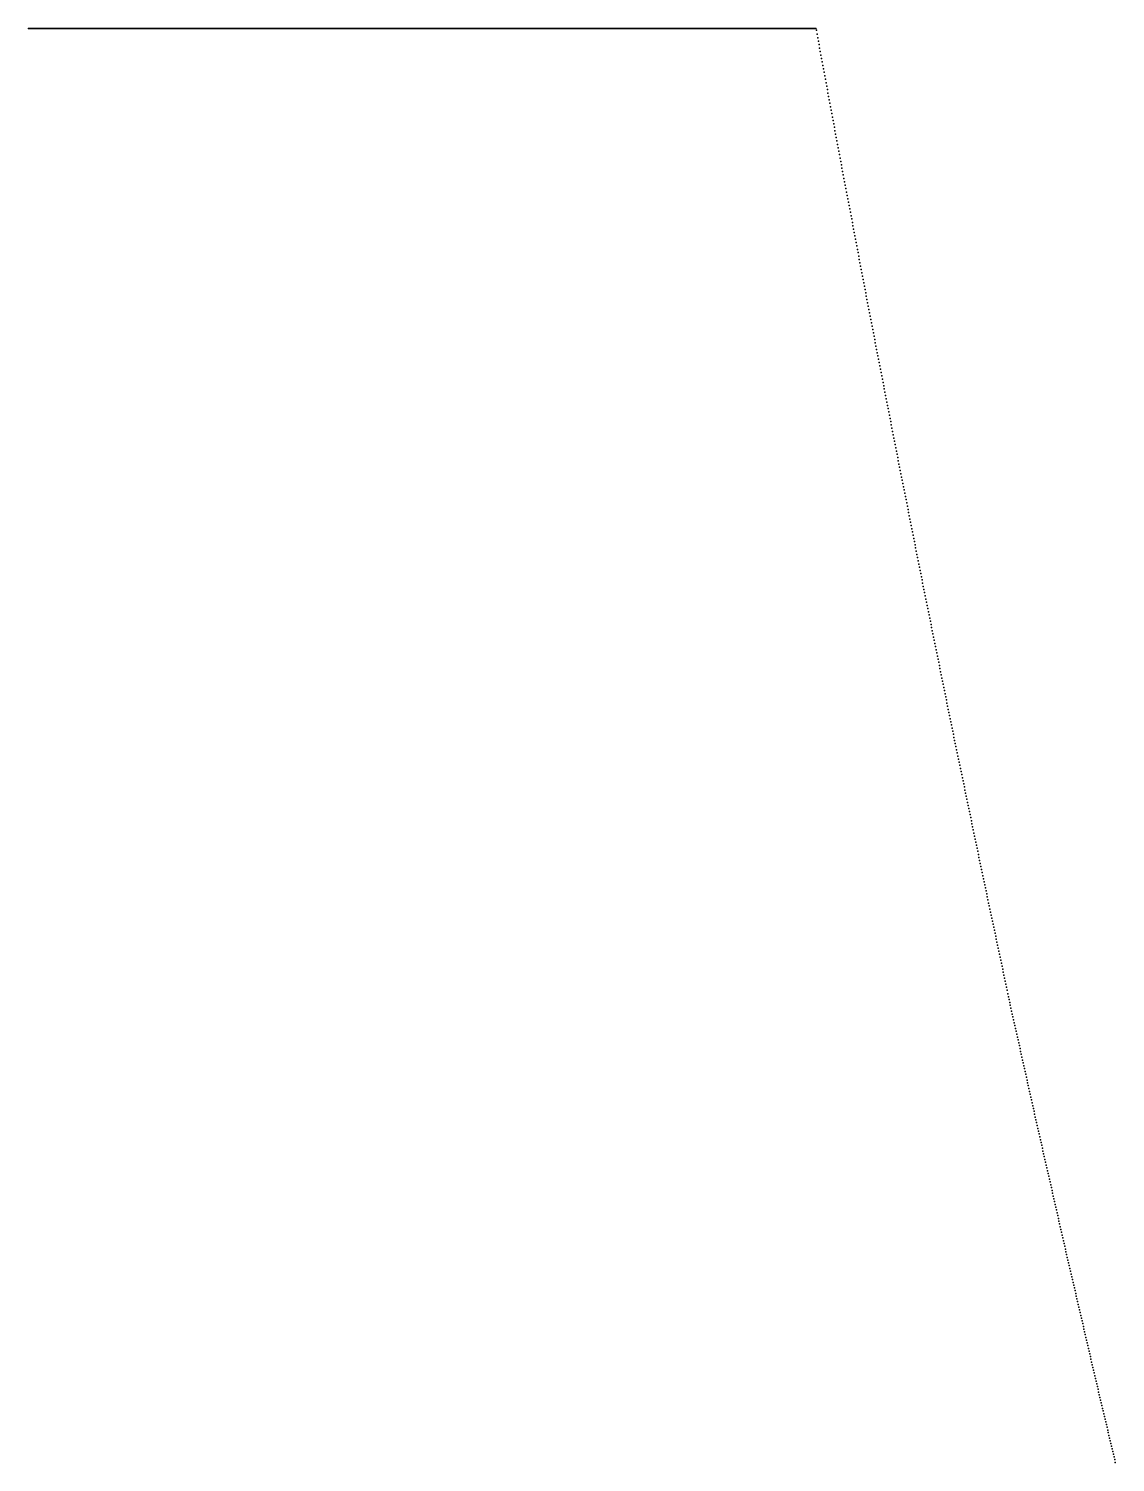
# Model space of a CAD drawing. Header units: metres. Extents: x 0 to 360, y 46 to 216.
# Drawn here: x 234.89 to 244.76, y 85.47 to 98.5 of the extents above; entities that cross this region are included whole.
import ezdxf

# ---------------------------------------------------------------- set-up
doc = ezdxf.new("R2010")
doc.units = ezdxf.units.M

msp = doc.modelspace()

# ---------------------------------------------------------------- linework, layer by layer
for p in [(234.886, 98.497), (234.892, 98.497), (234.898, 98.497), (234.904, 98.497), (234.91, 98.497), (234.915, 98.497), (234.921, 98.497), (234.927, 98.497), (234.933, 98.497), (234.939, 98.497), (234.944, 98.497), (234.95, 98.497), (234.956, 98.497), (234.962, 98.497), (234.968, 98.497), (234.974, 98.497), (234.979, 98.497), (234.985, 98.497), (234.991, 98.497), (234.997, 98.497), (235.003, 98.497), (235.008, 98.497), (235.014, 98.497), (235.02, 98.497), (235.026, 98.497), (235.032, 98.497), (235.038, 98.497), (235.043, 98.497), (235.049, 98.497), (235.055, 98.497), (235.061, 98.497), (235.067, 98.497), (235.072, 98.497), (235.078, 98.497), (235.084, 98.497), (235.09, 98.497), (235.096, 98.497), (235.102, 98.497), (235.107, 98.497), (235.113, 98.497), (235.119, 98.497), (235.125, 98.497), (235.131, 98.497), (235.136, 98.497), (235.142, 98.497), (235.148, 98.497), (235.154, 98.497), (235.16, 98.497), (235.166, 98.497), (235.171, 98.497), (235.177, 98.497), (235.183, 98.497), (235.189, 98.497), (235.195, 98.497), (235.2, 98.497), (235.206, 98.497), (235.212, 98.497), (235.218, 98.497), (235.224, 98.497), (235.229, 98.497), (235.235, 98.497), (235.241, 98.497), (235.247, 98.497), (235.253, 98.497), (235.259, 98.497), (235.264, 98.497), (235.27, 98.497), (235.276, 98.497), (235.282, 98.497), (235.288, 98.497), (235.293, 98.497), (235.299, 98.497), (235.305, 98.497), (235.311, 98.497), (235.317, 98.497), (235.323, 98.497), (235.328, 98.497), (235.334, 98.497), (235.34, 98.497), (235.346, 98.497), (235.352, 98.497), (235.357, 98.497), (235.363, 98.497), (235.369, 98.497), (235.375, 98.497), (235.381, 98.497), (235.387, 98.497), (235.392, 98.497), (235.398, 98.497), (235.404, 98.497), (235.41, 98.497), (235.416, 98.497), (235.421, 98.497), (235.427, 98.497), (235.433, 98.497), (235.439, 98.497), (235.445, 98.497), (235.451, 98.497), (235.456, 98.497), (235.462, 98.497), (235.468, 98.497), (235.474, 98.497), (235.48, 98.497), (235.485, 98.497), (235.491, 98.497), (235.497, 98.497), (235.503, 98.497), (235.509, 98.497), (235.515, 98.497), (235.52, 98.497), (235.526, 98.497), (235.532, 98.497), (235.538, 98.497), (235.544, 98.497), (235.549, 98.497), (235.555, 98.497), (235.561, 98.497), (235.567, 98.497), (235.573, 98.497), (235.578, 98.497), (235.584, 98.497), (235.59, 98.497), (235.596, 98.497), (235.602, 98.497), (235.608, 98.497), (235.613, 98.497), (235.619, 98.497), (235.625, 98.497), (235.631, 98.497), (235.637, 98.497), (235.642, 98.497), (235.648, 98.497), (235.654, 98.497), (235.66, 98.497), (235.666, 98.497), (235.672, 98.497), (235.677, 98.497), (235.683, 98.497), (235.689, 98.497), (235.695, 98.497), (235.701, 98.497), (235.706, 98.497), (235.712, 98.497), (235.718, 98.497), (235.724, 98.497), (235.73, 98.497), (235.736, 98.497), (235.741, 98.497), (235.747, 98.497), (235.753, 98.497), (235.759, 98.497), (235.765, 98.497), (235.77, 98.497), (235.776, 98.497), (235.782, 98.497), (235.788, 98.497), (235.794, 98.497), (235.8, 98.497), (235.805, 98.497), (235.811, 98.497), (235.817, 98.497), (235.823, 98.497), (235.829, 98.497), (235.834, 98.497), (235.84, 98.497), (235.846, 98.497), (235.852, 98.497), (235.858, 98.497), (235.864, 98.497), (235.869, 98.497), (235.875, 98.497), (235.881, 98.497), (235.887, 98.497), (235.893, 98.497), (235.898, 98.497), (235.904, 98.497), (235.91, 98.497), (235.916, 98.497), (235.922, 98.497), (235.927, 98.497), (235.933, 98.497), (235.939, 98.497), (235.945, 98.497), (235.951, 98.497), (235.957, 98.497), (235.962, 98.497), (235.968, 98.497), (235.974, 98.497), (235.98, 98.497), (235.986, 98.497), (235.991, 98.497), (235.997, 98.497), (236.003, 98.497), (236.009, 98.497), (236.015, 98.497), (236.021, 98.497), (236.026, 98.497), (236.032, 98.497), (236.038, 98.497), (236.044, 98.497), (236.05, 98.497), (236.055, 98.497), (236.061, 98.497), (236.067, 98.497), (236.073, 98.497), (236.079, 98.497), (236.085, 98.497), (236.09, 98.497), (236.096, 98.497), (236.102, 98.497), (236.108, 98.497), (236.114, 98.497), (236.119, 98.497), (236.125, 98.497), (236.131, 98.497), (236.137, 98.497), (236.143, 98.497), (236.149, 98.497), (236.154, 98.497), (236.16, 98.497), (236.166, 98.497), (236.172, 98.497), (236.178, 98.497), (236.183, 98.497), (236.189, 98.497), (236.195, 98.497), (236.201, 98.497), (236.207, 98.497), (236.213, 98.497), (236.218, 98.497), (236.224, 98.497), (236.23, 98.497), (236.236, 98.497), (236.242, 98.497), (236.247, 98.497), (236.253, 98.497), (236.259, 98.497), (236.265, 98.497), (236.271, 98.497), (236.277, 98.497), (236.282, 98.497), (236.288, 98.497), (236.294, 98.497), (236.3, 98.497), (236.306, 98.497), (236.311, 98.497), (236.317, 98.497), (236.323, 98.497), (236.329, 98.497), (236.335, 98.497), (236.34, 98.497), (236.346, 98.497), (236.352, 98.497), (236.358, 98.497), (236.364, 98.497), (236.37, 98.497), (236.375, 98.497), (236.381, 98.497), (236.387, 98.497), (236.393, 98.497), (236.399, 98.497), (236.404, 98.497), (236.41, 98.497), (236.416, 98.497), (236.422, 98.497), (236.428, 98.497), (236.434, 98.497), (236.439, 98.497), (236.445, 98.497), (236.451, 98.497), (236.457, 98.497), (236.463, 98.497), (236.468, 98.497), (236.474, 98.497), (236.48, 98.497), (236.486, 98.497), (236.492, 98.497), (236.498, 98.497), (236.503, 98.497), (236.509, 98.497), (236.515, 98.497), (236.521, 98.497), (236.527, 98.497), (236.532, 98.497), (236.538, 98.497), (236.544, 98.497), (236.55, 98.497), (236.556, 98.497), (236.562, 98.497), (236.567, 98.497), (236.573, 98.497), (236.579, 98.497), (236.585, 98.497), (236.591, 98.497), (236.596, 98.497), (236.602, 98.497), (236.608, 98.497), (236.614, 98.497), (236.62, 98.497), (236.626, 98.497), (236.631, 98.497), (236.637, 98.497), (236.643, 98.497), (236.649, 98.497), (236.655, 98.497), (236.66, 98.497), (236.666, 98.497), (236.672, 98.497), (236.678, 98.497), (236.684, 98.497), (236.689, 98.497), (236.695, 98.497), (236.701, 98.497), (236.707, 98.497), (236.713, 98.497), (236.719, 98.497), (236.724, 98.497), (236.73, 98.497), (236.736, 98.497), (236.742, 98.497), (236.748, 98.497), (236.753, 98.497), (236.759, 98.497), (236.765, 98.497), (236.771, 98.497), (236.777, 98.497), (236.783, 98.497), (236.788, 98.497), (236.794, 98.497), (236.8, 98.497), (236.806, 98.497), (236.812, 98.497), (236.817, 98.497), (236.823, 98.497), (236.829, 98.497), (236.835, 98.497), (236.841, 98.497), (236.847, 98.497), (236.852, 98.497), (236.858, 98.497), (236.864, 98.497), (236.87, 98.497), (236.876, 98.497), (236.881, 98.497), (236.887, 98.497), (236.893, 98.497), (236.899, 98.497), (236.905, 98.497), (236.911, 98.497), (236.916, 98.497), (236.922, 98.497), (236.928, 98.497), (236.934, 98.497), (236.94, 98.497), (236.945, 98.497), (236.951, 98.497), (236.957, 98.497), (236.963, 98.497), (236.969, 98.497), (236.975, 98.497), (236.98, 98.497), (236.986, 98.497), (236.992, 98.497), (236.998, 98.497), (237.004, 98.497), (237.009, 98.497), (237.015, 98.497), (237.021, 98.497), (237.027, 98.497), (237.033, 98.497), (237.039, 98.497), (237.044, 98.497), (237.05, 98.497), (237.056, 98.497), (237.062, 98.497), (237.068, 98.497), (237.073, 98.497), (237.079, 98.497), (237.085, 98.497), (237.091, 98.497), (237.097, 98.497), (237.102, 98.497), (237.108, 98.497), (237.114, 98.497), (237.12, 98.497), (237.126, 98.497), (237.132, 98.497), (237.137, 98.497), (237.143, 98.497), (237.149, 98.497), (237.155, 98.497), (237.161, 98.497), (237.166, 98.497), (237.172, 98.497), (237.178, 98.497), (237.184, 98.497), (237.19, 98.497), (237.196, 98.497), (237.201, 98.497), (237.207, 98.497), (237.213, 98.497), (237.219, 98.497), (237.225, 98.497), (237.23, 98.497), (237.236, 98.497), (237.242, 98.497), (237.248, 98.497), (237.254, 98.497), (237.26, 98.497), (237.265, 98.497), (237.271, 98.497), (237.277, 98.497), (237.283, 98.497), (237.289, 98.497), (237.294, 98.497), (237.3, 98.497), (237.306, 98.497), (237.312, 98.497), (237.318, 98.497), (237.324, 98.497), (237.329, 98.497), (237.335, 98.497), (237.341, 98.497), (237.347, 98.497), (237.353, 98.497), (237.358, 98.497), (237.364, 98.497), (237.37, 98.497), (237.376, 98.497), (237.382, 98.497), (237.388, 98.497), (237.393, 98.497), (237.399, 98.497), (237.405, 98.497), (237.411, 98.497), (237.417, 98.497), (237.422, 98.497), (237.428, 98.497), (237.434, 98.497), (237.44, 98.497), (237.446, 98.497), (237.451, 98.497), (237.457, 98.497), (237.463, 98.497), (237.469, 98.497), (237.475, 98.497), (237.481, 98.497), (237.486, 98.497), (237.492, 98.497), (237.498, 98.497), (237.504, 98.497), (237.51, 98.497), (237.515, 98.497), (237.521, 98.497), (237.527, 98.497), (237.533, 98.497), (237.539, 98.497), (237.545, 98.497), (237.55, 98.497), (237.556, 98.497), (237.562, 98.497), (237.568, 98.497), (237.574, 98.497), (237.579, 98.497), (237.585, 98.497), (237.591, 98.497), (237.597, 98.497), (237.603, 98.497), (237.609, 98.497), (237.614, 98.497), (237.62, 98.497), (237.626, 98.497), (237.632, 98.497), (237.638, 98.497), (237.643, 98.497), (237.649, 98.497), (237.655, 98.497), (237.661, 98.497), (237.667, 98.497), (237.673, 98.497), (237.678, 98.497), (237.684, 98.497), (237.69, 98.497), (237.696, 98.497), (237.702, 98.497), (237.707, 98.497), (237.713, 98.497), (237.719, 98.497), (237.725, 98.497), (237.731, 98.497), (237.737, 98.497), (237.742, 98.497), (237.748, 98.497), (237.754, 98.497), (237.76, 98.497), (237.766, 98.497), (237.771, 98.497), (237.777, 98.497), (237.783, 98.497), (237.789, 98.497), (237.795, 98.497), (237.8, 98.497), (237.806, 98.497), (237.812, 98.497), (237.818, 98.497), (237.824, 98.497), (237.83, 98.497), (237.835, 98.497), (237.841, 98.497), (237.847, 98.497), (237.853, 98.497), (237.859, 98.497), (237.864, 98.497), (237.87, 98.497), (237.876, 98.497), (237.882, 98.497), (237.888, 98.497), (237.894, 98.497), (237.899, 98.497), (237.905, 98.497), (237.911, 98.497), (237.917, 98.497), (237.923, 98.497), (237.928, 98.497), (237.934, 98.497), (237.94, 98.497), (237.946, 98.497), (237.952, 98.497), (237.958, 98.497), (237.963, 98.497), (237.969, 98.497), (237.975, 98.497), (237.981, 98.497), (237.987, 98.497), (237.992, 98.497), (237.998, 98.497), (238.004, 98.497), (238.01, 98.497), (238.016, 98.497), (238.022, 98.497), (238.027, 98.497), (238.033, 98.497), (238.039, 98.497), (238.045, 98.497), (238.051, 98.497), (238.056, 98.497), (238.062, 98.497), (238.068, 98.497), (238.074, 98.497), (238.08, 98.497), (238.086, 98.497), (238.091, 98.497), (238.097, 98.497), (238.103, 98.497), (238.109, 98.497), (238.115, 98.497), (238.12, 98.497), (238.126, 98.497), (238.132, 98.497), (238.138, 98.497), (238.144, 98.497), (238.15, 98.497), (238.155, 98.497), (238.161, 98.497), (238.167, 98.497), (238.173, 98.497), (238.179, 98.497), (238.184, 98.497), (238.19, 98.497), (238.196, 98.497), (238.202, 98.497), (238.208, 98.497), (238.213, 98.497), (238.219, 98.497), (238.225, 98.497), (238.231, 98.497), (238.237, 98.497), (238.243, 98.497), (238.248, 98.497), (238.254, 98.497), (238.26, 98.497), (238.266, 98.497), (238.272, 98.497), (238.277, 98.497), (238.283, 98.497), (238.289, 98.497), (238.295, 98.497), (238.301, 98.497), (238.307, 98.497), (238.312, 98.497), (238.318, 98.497), (238.324, 98.497), (238.33, 98.497), (238.336, 98.497), (238.341, 98.497), (238.347, 98.497), (238.353, 98.497), (238.359, 98.497), (238.365, 98.497), (238.371, 98.497), (238.376, 98.497), (238.382, 98.497), (238.388, 98.497), (238.394, 98.497), (238.4, 98.497), (238.405, 98.497), (238.411, 98.497), (238.417, 98.497), (238.423, 98.497), (238.429, 98.497), (238.435, 98.497), (238.44, 98.497), (238.446, 98.497), (238.452, 98.497), (238.458, 98.497), (238.464, 98.497), (238.469, 98.497), (238.475, 98.497), (238.481, 98.497), (238.487, 98.497), (238.493, 98.497), (238.499, 98.497), (238.504, 98.497), (238.51, 98.497), (238.516, 98.497), (238.522, 98.497), (238.528, 98.497), (238.533, 98.497), (238.539, 98.497), (238.545, 98.497), (238.551, 98.497), (238.557, 98.497), (238.562, 98.497), (238.568, 98.497), (238.574, 98.497), (238.58, 98.497), (238.586, 98.497), (238.592, 98.497), (238.597, 98.497), (238.603, 98.497), (238.609, 98.497), (238.615, 98.497), (238.621, 98.497), (238.626, 98.497), (238.632, 98.497), (238.638, 98.497), (238.644, 98.497), (238.65, 98.497), (238.656, 98.497), (238.661, 98.497), (238.667, 98.497), (238.673, 98.497), (238.679, 98.497), (238.685, 98.497), (238.69, 98.497), (238.696, 98.497), (238.702, 98.497), (238.708, 98.497), (238.714, 98.497), (238.72, 98.497), (238.725, 98.497), (238.731, 98.497), (238.737, 98.497), (238.743, 98.497), (238.749, 98.497), (238.754, 98.497), (238.76, 98.497), (238.766, 98.497), (238.772, 98.497), (238.778, 98.497), (238.784, 98.497), (238.789, 98.497), (238.795, 98.497), (238.801, 98.497), (238.807, 98.497), (238.813, 98.497), (238.818, 98.497), (238.824, 98.497), (238.83, 98.497), (238.836, 98.497), (238.842, 98.497), (238.848, 98.497), (238.853, 98.497), (238.859, 98.497), (238.865, 98.497), (238.871, 98.497), (238.877, 98.497), (238.882, 98.497), (238.888, 98.497), (238.894, 98.497), (238.9, 98.497), (238.906, 98.497), (238.912, 98.497), (238.917, 98.497), (238.923, 98.497), (238.929, 98.497), (238.935, 98.497), (238.941, 98.497), (238.946, 98.497), (238.952, 98.497), (238.958, 98.497), (238.964, 98.497), (238.97, 98.497), (238.975, 98.497), (238.981, 98.497), (238.987, 98.497), (238.993, 98.497), (238.999, 98.497), (239.005, 98.497), (239.01, 98.497), (239.016, 98.497), (239.022, 98.497), (239.028, 98.497), (239.034, 98.497), (239.039, 98.497), (239.045, 98.497), (239.051, 98.497), (239.057, 98.497), (239.063, 98.497), (239.069, 98.497), (239.074, 98.497), (239.08, 98.497), (239.086, 98.497), (239.092, 98.497), (239.098, 98.497), (239.103, 98.497), (239.109, 98.497), (239.115, 98.497), (239.121, 98.497), (239.127, 98.497), (239.133, 98.497), (239.138, 98.497), (239.144, 98.497), (239.15, 98.497), (239.156, 98.497), (239.162, 98.497), (239.167, 98.497), (239.173, 98.497), (239.179, 98.497), (239.185, 98.497), (239.191, 98.497), (239.197, 98.497), (239.202, 98.497), (239.208, 98.497), (239.214, 98.497), (239.22, 98.497), (239.226, 98.497), (239.231, 98.497), (239.237, 98.497), (239.243, 98.497), (239.249, 98.497), (239.255, 98.497), (239.261, 98.497), (239.266, 98.497), (239.272, 98.497), (239.278, 98.497), (239.284, 98.497), (239.29, 98.497), (239.295, 98.497), (239.301, 98.497), (239.307, 98.497), (239.313, 98.497), (239.319, 98.497), (239.324, 98.497), (239.33, 98.497), (239.336, 98.497), (239.342, 98.497), (239.348, 98.497), (239.354, 98.497), (239.359, 98.497), (239.365, 98.497), (239.371, 98.497), (239.377, 98.497), (239.383, 98.497), (239.388, 98.497), (239.394, 98.497), (239.4, 98.497), (239.406, 98.497), (239.412, 98.497), (239.418, 98.497), (239.423, 98.497), (239.429, 98.497), (239.435, 98.497), (239.441, 98.497), (239.447, 98.497), (239.452, 98.497), (239.458, 98.497), (239.464, 98.497), (239.47, 98.497), (239.476, 98.497), (239.482, 98.497), (239.487, 98.497), (239.493, 98.497), (239.499, 98.497), (239.505, 98.497), (239.511, 98.497), (239.516, 98.497), (239.522, 98.497), (239.528, 98.497), (239.534, 98.497), (239.54, 98.497), (239.546, 98.497), (239.551, 98.497), (239.557, 98.497), (239.563, 98.497), (239.569, 98.497), (239.575, 98.497), (239.58, 98.497), (239.586, 98.497), (239.592, 98.497), (239.598, 98.497), (239.604, 98.497), (239.61, 98.497), (239.615, 98.497), (239.621, 98.497), (239.627, 98.497), (239.633, 98.497), (239.639, 98.497), (239.644, 98.497), (239.65, 98.497), (239.656, 98.497), (239.662, 98.497), (239.668, 98.497), (239.673, 98.497), (239.679, 98.497), (239.685, 98.497), (239.691, 98.497), (239.697, 98.497), (239.703, 98.497), (239.708, 98.497), (239.714, 98.497), (239.72, 98.497), (239.726, 98.497), (239.732, 98.497), (239.737, 98.497), (239.743, 98.497), (239.749, 98.497), (239.755, 98.497), (239.761, 98.497), (239.767, 98.497), (239.772, 98.497), (239.778, 98.497), (239.784, 98.497), (239.79, 98.497), (239.796, 98.497), (239.801, 98.497), (239.807, 98.497), (239.813, 98.497), (239.819, 98.497), (239.825, 98.497), (239.831, 98.497), (239.836, 98.497), (239.842, 98.497), (239.848, 98.497), (239.854, 98.497), (239.86, 98.497), (239.865, 98.497), (239.871, 98.497), (239.877, 98.497), (239.883, 98.497), (239.889, 98.497), (239.895, 98.497), (239.9, 98.497), (239.906, 98.497), (239.912, 98.497), (239.918, 98.497), (239.924, 98.497), (239.929, 98.497), (239.935, 98.497), (239.941, 98.497), (239.947, 98.497), (239.953, 98.497), (239.959, 98.497), (239.964, 98.497), (239.97, 98.497), (239.976, 98.497), (239.982, 98.497), (239.988, 98.497), (239.993, 98.497), (239.999, 98.497), (240.005, 98.497), (240.011, 98.497), (240.017, 98.497), (240.023, 98.497), (240.028, 98.497), (240.034, 98.497), (240.04, 98.497), (240.046, 98.497), (240.052, 98.497), (240.057, 98.497), (240.063, 98.497), (240.069, 98.497), (240.075, 98.497), (240.081, 98.497), (240.086, 98.497), (240.092, 98.497), (240.098, 98.497), (240.104, 98.497), (240.11, 98.497), (240.116, 98.497), (240.121, 98.497), (240.127, 98.497), (240.133, 98.497), (240.139, 98.497), (240.145, 98.497), (240.15, 98.497), (240.156, 98.497), (240.162, 98.497), (240.168, 98.497), (240.174, 98.497), (240.18, 98.497), (240.185, 98.497), (240.191, 98.497), (240.197, 98.497), (240.203, 98.497), (240.209, 98.497), (240.214, 98.497), (240.22, 98.497), (240.226, 98.497), (240.232, 98.497), (240.238, 98.497), (240.244, 98.497), (240.249, 98.497), (240.255, 98.497), (240.261, 98.497), (240.267, 98.497), (240.273, 98.497), (240.278, 98.497), (240.284, 98.497), (240.29, 98.497), (240.296, 98.497), (240.302, 98.497), (240.308, 98.497), (240.313, 98.497), (240.319, 98.497), (240.325, 98.497), (240.331, 98.497), (240.337, 98.497), (240.342, 98.497), (240.348, 98.497), (240.354, 98.497), (240.36, 98.497), (240.366, 98.497), (240.372, 98.497), (240.377, 98.497), (240.383, 98.497), (240.389, 98.497), (240.395, 98.497), (240.401, 98.497), (240.406, 98.497), (240.412, 98.497), (240.418, 98.497), (240.424, 98.497), (240.43, 98.497), (240.435, 98.497), (240.441, 98.497), (240.447, 98.497), (240.453, 98.497), (240.459, 98.497), (240.465, 98.497), (240.47, 98.497), (240.476, 98.497), (240.482, 98.497), (240.488, 98.497), (240.494, 98.497), (240.499, 98.497), (240.505, 98.497), (240.511, 98.497), (240.517, 98.497), (240.523, 98.497), (240.529, 98.497), (240.534, 98.497), (240.54, 98.497), (240.546, 98.497), (240.552, 98.497), (240.558, 98.497), (240.563, 98.497), (240.569, 98.497), (240.575, 98.497), (240.581, 98.497), (240.587, 98.497), (240.593, 98.497), (240.598, 98.497), (240.604, 98.497), (240.61, 98.497), (240.616, 98.497), (240.622, 98.497), (240.627, 98.497), (240.633, 98.497), (240.639, 98.497), (240.645, 98.497), (240.651, 98.497), (240.657, 98.497), (240.662, 98.497), (240.668, 98.497), (240.674, 98.497), (240.68, 98.497), (240.686, 98.497), (240.691, 98.497), (240.697, 98.497), (240.703, 98.497), (240.709, 98.497), (240.715, 98.497), (240.721, 98.497), (240.726, 98.497), (240.732, 98.497), (240.738, 98.497), (240.744, 98.497), (240.75, 98.497), (240.755, 98.497), (240.761, 98.497), (240.767, 98.497), (240.773, 98.497), (240.779, 98.497), (240.785, 98.497), (240.79, 98.497), (240.796, 98.497), (240.802, 98.497), (240.808, 98.497), (240.814, 98.497), (240.819, 98.497), (240.825, 98.497), (240.831, 98.497), (240.837, 98.497), (240.843, 98.497), (240.848, 98.497), (240.854, 98.497), (240.86, 98.497), (240.866, 98.497), (240.872, 98.497), (240.878, 98.497), (240.883, 98.497), (240.889, 98.497), (240.895, 98.497), (240.901, 98.497), (240.907, 98.497), (240.912, 98.497), (240.918, 98.497), (240.924, 98.497), (240.93, 98.497), (240.936, 98.497), (240.942, 98.497), (240.947, 98.497), (240.953, 98.497), (240.959, 98.497), (240.965, 98.497), (240.971, 98.497), (240.976, 98.497), (240.982, 98.497), (240.988, 98.497), (240.994, 98.497), (241, 98.497), (241.006, 98.497), (241.011, 98.497), (241.017, 98.497), (241.023, 98.497), (241.029, 98.497), (241.035, 98.497), (241.04, 98.497), (241.046, 98.497), (241.052, 98.497), (241.058, 98.497), (241.064, 98.497), (241.07, 98.497), (241.075, 98.497), (241.081, 98.497), (241.087, 98.497), (241.093, 98.497), (241.099, 98.497), (241.104, 98.497), (241.11, 98.497), (241.116, 98.497), (241.122, 98.497), (241.128, 98.497), (241.134, 98.497), (241.139, 98.497), (241.145, 98.497), (241.151, 98.497), (241.157, 98.497), (241.163, 98.497), (241.168, 98.497), (241.174, 98.497), (241.18, 98.497), (241.186, 98.497), (241.192, 98.497), (241.197, 98.497), (241.203, 98.497), (241.209, 98.497), (241.215, 98.497), (241.221, 98.497), (241.227, 98.497), (241.232, 98.497), (241.238, 98.497), (241.244, 98.497), (241.25, 98.497), (241.256, 98.497), (241.261, 98.497), (241.267, 98.497), (241.273, 98.497), (241.279, 98.497), (241.285, 98.497), (241.291, 98.497), (241.296, 98.497), (241.302, 98.497), (241.308, 98.497), (241.314, 98.497), (241.32, 98.497), (241.325, 98.497), (241.331, 98.497), (241.337, 98.497), (241.343, 98.497), (241.349, 98.497), (241.355, 98.497), (241.36, 98.497), (241.366, 98.497), (241.372, 98.497), (241.378, 98.497), (241.384, 98.497), (241.389, 98.497), (241.395, 98.497), (241.401, 98.497), (241.407, 98.497), (241.413, 98.497), (241.419, 98.497), (241.424, 98.497), (241.43, 98.497), (241.436, 98.497), (241.442, 98.497), (241.448, 98.497), (241.453, 98.497), (241.459, 98.497), (241.465, 98.497), (241.471, 98.497), (241.477, 98.497), (241.483, 98.497), (241.488, 98.497), (241.494, 98.497), (241.5, 98.497), (241.506, 98.497), (241.512, 98.497), (241.517, 98.497), (241.523, 98.497), (241.529, 98.497), (241.535, 98.497), (241.541, 98.497), (241.546, 98.497), (241.552, 98.497), (241.558, 98.497), (241.564, 98.497), (241.57, 98.497), (241.576, 98.497), (241.581, 98.497), (241.587, 98.497), (241.593, 98.497), (241.599, 98.497), (241.605, 98.497), (241.61, 98.497), (241.616, 98.497), (241.622, 98.497), (241.628, 98.497), (241.634, 98.497), (241.64, 98.497), (241.645, 98.497), (241.651, 98.497), (241.657, 98.497), (241.663, 98.497), (241.669, 98.497), (241.674, 98.497), (241.68, 98.497), (241.686, 98.497), (241.692, 98.497), (241.698, 98.497), (241.704, 98.497), (241.709, 98.497), (241.715, 98.497), (241.721, 98.497), (241.727, 98.497), (241.733, 98.497), (241.738, 98.497), (241.744, 98.497), (241.75, 98.497), (241.756, 98.497), (241.762, 98.497), (241.768, 98.497), (241.773, 98.497), (241.779, 98.497), (241.785, 98.497), (241.791, 98.497), (241.797, 98.497), (241.802, 98.497), (241.808, 98.497), (241.814, 98.497), (241.82, 98.497), (241.826, 98.497), (241.832, 98.497), (241.837, 98.497), (241.843, 98.497), (241.849, 98.497), (241.855, 98.497), (241.861, 98.497), (241.866, 98.497), (241.872, 98.497), (241.878, 98.497), (241.884, 98.497), (241.89, 98.497), (241.896, 98.497), (241.901, 98.497), (241.907, 98.497), (241.913, 98.497), (241.919, 98.497), (241.925, 98.497), (241.93, 98.497), (241.936, 98.497), (241.942, 98.497), (241.948, 98.497), (241.954, 98.497), (241.959, 98.497), (241.965, 98.497), (241.971, 98.497), (241.977, 98.497), (241.983, 98.497), (241.989, 98.497), (241.994, 98.497), (242, 98.497), (242.006, 98.497), (242.012, 98.497), (242.018, 98.497), (242.023, 98.497), (242.029, 98.497), (242.035, 98.497), (242.041, 98.497), (242.047, 98.482), (242.053, 98.446), (242.058, 98.415), (242.064, 98.383), (242.07, 98.352), (242.076, 98.32), (242.082, 98.289), (242.087, 98.257), (242.093, 98.226), (242.099, 98.195), (242.105, 98.163), (242.111, 98.132), (242.117, 98.1), (242.122, 98.069), (242.128, 98.038), (242.134, 98.006), (242.14, 97.975), (242.146, 97.944), (242.151, 97.912), (242.157, 97.881), (242.163, 97.85), (242.169, 97.819), (242.175, 97.787), (242.181, 97.756), (242.186, 97.725), (242.192, 97.694), (242.198, 97.663), (242.204, 97.632), (242.21, 97.601), (242.215, 97.569), (242.221, 97.538), (242.227, 97.507), (242.233, 97.476), (242.239, 97.445), (242.245, 97.414), (242.25, 97.383), (242.256, 97.352), (242.262, 97.321), (242.268, 97.29), (242.274, 97.259), (242.279, 97.228), (242.285, 97.198), (242.291, 97.167), (242.297, 97.136), (242.303, 97.105), (242.309, 97.074), (242.314, 97.043), (242.32, 97.012), (242.326, 96.982), (242.332, 96.951), (242.338, 96.92), (242.343, 96.889), (242.349, 96.859), (242.355, 96.828), (242.361, 96.797), (242.367, 96.767), (242.373, 96.736), (242.378, 96.705), (242.384, 96.675), (242.39, 96.644), (242.396, 96.613), (242.402, 96.583), (242.407, 96.552), (242.413, 96.522), (242.419, 96.491), (242.425, 96.461), (242.431, 96.43), (242.436, 96.4), (242.442, 96.369), (242.448, 96.339), (242.454, 96.308), (242.46, 96.278), (242.466, 96.247), (242.471, 96.217), (242.477, 96.187), (242.483, 96.156), (242.489, 96.126), (242.495, 96.095), (242.5, 96.065), (242.506, 96.035), (242.512, 96.005), (242.518, 95.974), (242.524, 95.944), (242.53, 95.914), (242.535, 95.884), (242.541, 95.853), (242.547, 95.823), (242.553, 95.793), (242.559, 95.763), (242.564, 95.733), (242.57, 95.703), (242.576, 95.672), (242.582, 95.642), (242.588, 95.612), (242.594, 95.582), (242.599, 95.552), (242.605, 95.522), (242.611, 95.492), (242.617, 95.462), (242.623, 95.432), (242.628, 95.402), (242.634, 95.372), (242.64, 95.342), (242.646, 95.312), (242.652, 95.282), (242.658, 95.252), (242.663, 95.223), (242.669, 95.193), (242.675, 95.163), (242.681, 95.133), (242.687, 95.103), (242.692, 95.073), (242.698, 95.044), (242.704, 95.014), (242.71, 94.984), (242.716, 94.954), (242.722, 94.925), (242.727, 94.895), (242.733, 94.865), (242.739, 94.835), (242.745, 94.806), (242.751, 94.776), (242.756, 94.747), (242.762, 94.717), (242.768, 94.687), (242.774, 94.658), (242.78, 94.628), (242.786, 94.599), (242.791, 94.569), (242.797, 94.539), (242.803, 94.51), (242.809, 94.48), (242.815, 94.451), (242.82, 94.421), (242.826, 94.392), (242.832, 94.363), (242.838, 94.333), (242.844, 94.304), (242.85, 94.274), (242.855, 94.245), (242.861, 94.216), (242.867, 94.186), (242.873, 94.157), (242.879, 94.128), (242.884, 94.098), (242.89, 94.069), (242.896, 94.04), (242.902, 94.01), (242.908, 93.981), (242.914, 93.952), (242.919, 93.923), (242.925, 93.894), (242.931, 93.864), (242.937, 93.835), (242.943, 93.806), (242.948, 93.777), (242.954, 93.748), (242.96, 93.719), (242.966, 93.69), (242.972, 93.661), (242.978, 93.631), (242.983, 93.602), (242.989, 93.573), (242.995, 93.544), (243.001, 93.515), (243.007, 93.486), (243.012, 93.457), (243.018, 93.428), (243.024, 93.399), (243.03, 93.371), (243.036, 93.342), (243.041, 93.313), (243.047, 93.284), (243.053, 93.255), (243.059, 93.226), (243.065, 93.197), (243.071, 93.168), (243.076, 93.14), (243.082, 93.111), (243.088, 93.082), (243.094, 93.053), (243.1, 93.024), (243.105, 92.996), (243.111, 92.967), (243.117, 92.938), (243.123, 92.91), (243.129, 92.881), (243.135, 92.852), (243.14, 92.824), (243.146, 92.795), (243.152, 92.766), (243.158, 92.738), (243.164, 92.709), (243.169, 92.681), (243.175, 92.652), (243.181, 92.623), (243.187, 92.595), (243.193, 92.566), (243.199, 92.538), (243.204, 92.509), (243.21, 92.481), (243.216, 92.452), (243.222, 92.424), (243.228, 92.396), (243.233, 92.367), (243.239, 92.339), (243.245, 92.31), (243.251, 92.282), (243.257, 92.254), (243.263, 92.225), (243.268, 92.197), (243.274, 92.169), (243.28, 92.14), (243.286, 92.112), (243.292, 92.084), (243.297, 92.055), (243.303, 92.027), (243.309, 91.999), (243.315, 91.971), (243.321, 91.943), (243.327, 91.914), (243.332, 91.886), (243.338, 91.858), (243.344, 91.83), (243.35, 91.802), (243.356, 91.774), (243.361, 91.746), (243.367, 91.717), (243.373, 91.689), (243.379, 91.661), (243.385, 91.633), (243.391, 91.605), (243.396, 91.577), (243.402, 91.549), (243.408, 91.521), (243.414, 91.493), (243.42, 91.465), (243.425, 91.437), (243.431, 91.409), (243.437, 91.381), (243.443, 91.354), (243.449, 91.326), (243.455, 91.298), (243.46, 91.27), (243.466, 91.242), (243.472, 91.214), (243.478, 91.186), (243.484, 91.159), (243.489, 91.131), (243.495, 91.103), (243.501, 91.075), (243.507, 91.048), (243.513, 91.02), (243.519, 90.992), (243.524, 90.964), (243.53, 90.937), (243.536, 90.909), (243.542, 90.881), (243.548, 90.854), (243.553, 90.826), (243.559, 90.798), (243.565, 90.771), (243.571, 90.743), (243.577, 90.716), (243.583, 90.688), (243.588, 90.66), (243.594, 90.633), (243.6, 90.605), (243.606, 90.578), (243.612, 90.55), (243.617, 90.523), (243.623, 90.495), (243.629, 90.468), (243.635, 90.441), (243.641, 90.413), (243.647, 90.386), (243.652, 90.358), (243.658, 90.331), (243.664, 90.304), (243.67, 90.276), (243.676, 90.249), (243.681, 90.222), (243.687, 90.194), (243.693, 90.167), (243.699, 90.14), (243.705, 90.112), (243.71, 90.085), (243.716, 90.058), (243.722, 90.031), (243.728, 90.003), (243.734, 89.976), (243.74, 89.949), (243.745, 89.922), (243.751, 89.895), (243.757, 89.867), (243.763, 89.84), (243.769, 89.813), (243.774, 89.786), (243.78, 89.758), (243.786, 89.725), (243.792, 89.698), (243.798, 89.672), (243.804, 89.646), (243.809, 89.62), (243.815, 89.593), (243.821, 89.567), (243.827, 89.541), (243.833, 89.515), (243.838, 89.489), (243.844, 89.462), (243.85, 89.436), (243.856, 89.41), (243.862, 89.384), (243.868, 89.358), (243.873, 89.332), (243.879, 89.306), (243.885, 89.28), (243.891, 89.254), (243.897, 89.227), (243.902, 89.201), (243.908, 89.175), (243.914, 89.149), (243.92, 89.123), (243.926, 89.097), (243.932, 89.071), (243.937, 89.045), (243.943, 89.019), (243.949, 88.993), (243.955, 88.967), (243.961, 88.941), (243.966, 88.915), (243.972, 88.89), (243.978, 88.864), (243.984, 88.838), (243.99, 88.812), (243.996, 88.786), (244.001, 88.76), (244.007, 88.734), (244.013, 88.708), (244.019, 88.683), (244.025, 88.657), (244.03, 88.631), (244.036, 88.605), (244.042, 88.579), (244.048, 88.554), (244.054, 88.528), (244.06, 88.502), (244.065, 88.476), (244.071, 88.451), (244.077, 88.425), (244.083, 88.399), (244.089, 88.373), (244.094, 88.348), (244.1, 88.322), (244.106, 88.296), (244.112, 88.271), (244.118, 88.245), (244.124, 88.219), (244.129, 88.194), (244.135, 88.168), (244.141, 88.143), (244.147, 88.117), (244.153, 88.091), (244.158, 88.066), (244.164, 88.04), (244.17, 88.015), (244.176, 87.989), (244.182, 87.964), (244.188, 87.938), (244.193, 87.913), (244.199, 87.887), (244.205, 87.862), (244.211, 87.836), (244.217, 87.811), (244.222, 87.785), (244.228, 87.76), (244.234, 87.734), (244.24, 87.709), (244.246, 87.684), (244.251, 87.658), (244.257, 87.633), (244.263, 87.608), (244.269, 87.582), (244.275, 87.557), (244.281, 87.532), (244.286, 87.506), (244.292, 87.481), (244.298, 87.456), (244.304, 87.43), (244.31, 87.405), (244.315, 87.38), (244.321, 87.354), (244.327, 87.329), (244.333, 87.304), (244.339, 87.279), (244.345, 87.254), (244.35, 87.228), (244.356, 87.203), (244.362, 87.178), (244.368, 87.153), (244.374, 87.128), (244.379, 87.102), (244.385, 87.077), (244.391, 87.052), (244.397, 87.027), (244.403, 87.002), (244.409, 86.977), (244.414, 86.952), (244.42, 86.927), (244.426, 86.902), (244.432, 86.877), (244.438, 86.852), (244.443, 86.827), (244.449, 86.802), (244.455, 86.777), (244.461, 86.752), (244.467, 86.727), (244.473, 86.702), (244.478, 86.677), (244.484, 86.652), (244.49, 86.627), (244.496, 86.602), (244.502, 86.577), (244.507, 86.552), (244.513, 86.527), (244.519, 86.502), (244.525, 86.477), (244.531, 86.452), (244.537, 86.428), (244.542, 86.403), (244.548, 86.378), (244.554, 86.353), (244.56, 86.328), (244.566, 86.303), (244.571, 86.279), (244.577, 86.254), (244.583, 86.229), (244.589, 86.204), (244.595, 86.18), (244.601, 86.155), (244.606, 86.13), (244.612, 86.105), (244.618, 86.081), (244.624, 86.056), (244.63, 86.031), (244.635, 86.007), (244.641, 85.982), (244.647, 85.957), (244.653, 85.933), (244.659, 85.908), (244.665, 85.883), (244.67, 85.859), (244.676, 85.834), (244.682, 85.81), (244.688, 85.785), (244.694, 85.76), (244.699, 85.736), (244.705, 85.711), (244.711, 85.687), (244.717, 85.662), (244.723, 85.638), (244.729, 85.613), (244.734, 85.589), (244.74, 85.564), (244.746, 85.54), (244.752, 85.515), (244.758, 85.491), (244.763, 85.466)]:
    msp.add_point(p)

doc.saveas('drawing.dxf')
